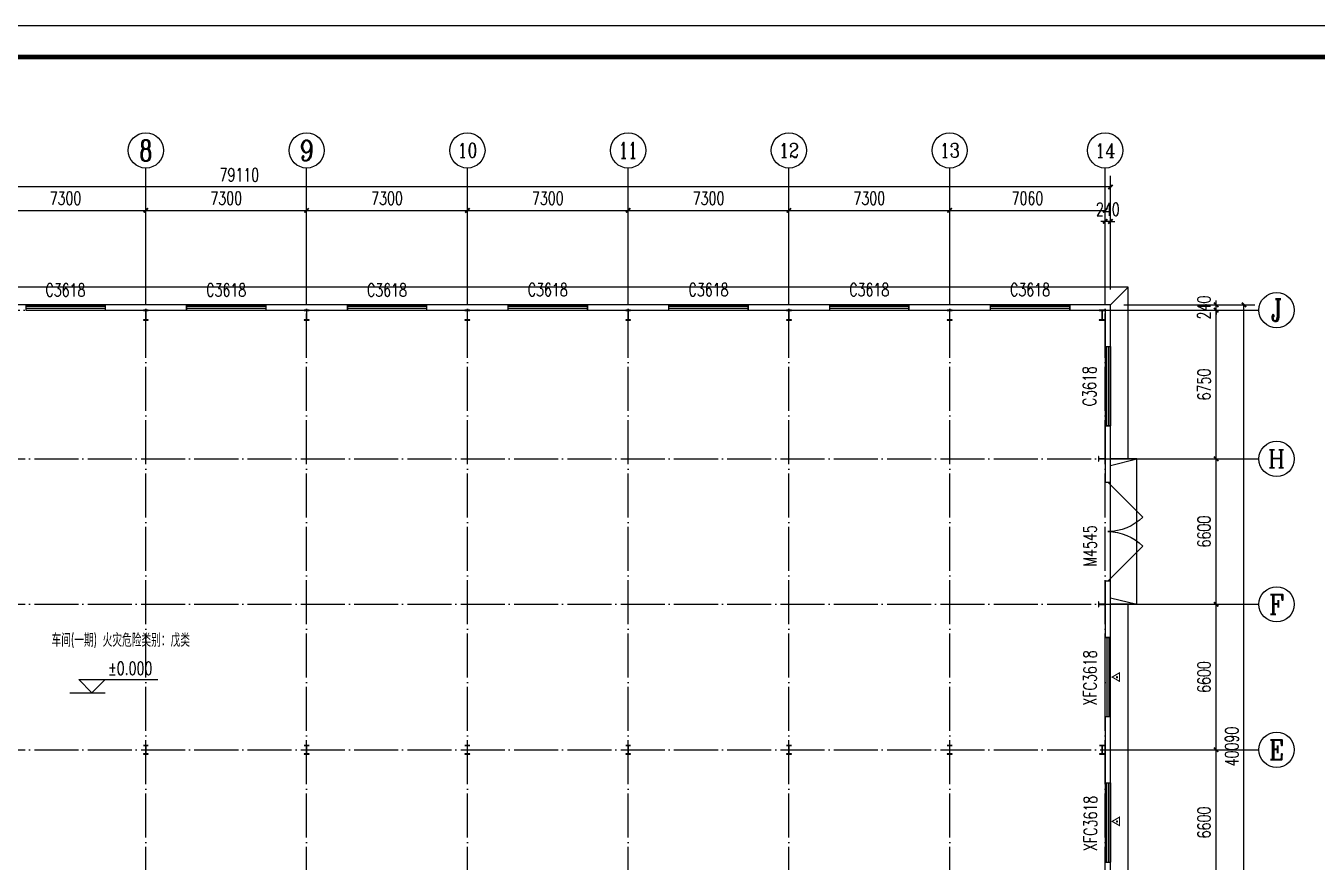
# Model space of a CAD drawing. Extents: x -89996 to 1006241, y -2176 to 440573.
# Drawn here: x 150329 to 208965, y 236945 to 274896 of the extents above; entities that cross this region are included whole.
import ezdxf
from ezdxf.enums import TextEntityAlignment as Align

# ---------------------------------------------------------------- set-up
doc = ezdxf.new("R2010")
doc.units = 0
doc.header["$LTSCALE"] = 1000
doc.header["$MEASUREMENT"] = 0
doc.linetypes.add('DOTE', pattern=[2.42, 2, -0.2, 0.02, -0.2])
for name, color, linetype in [('AXIS', 3, 'Continuous'), ('AXIS_TEXT', 7, 'Continuous'), ('DIM_ELEV', 3, 'Continuous'), ('DOTE', 1, 'DOTE'), ('GROUND', 2, 'Continuous'), ('GZ', 50, 'Continuous'), ('PUB_TEXT', 7, 'Continuous'), ('PUB_TITLE', 4, 'Continuous'), ('REIN', 1, 'Continuous'), ('STAIR', 2, 'Continuous'), ('TEXT', 7, 'Continuous'), ('WALL', 9, 'Continuous'), ('WINDOW', 4, 'Continuous'), ('WINDOW_TEXT', 7, 'Continuous')]:
    doc.layers.add(name, color=color, linetype=linetype)
doc.styles.add('_TCH_AXIS', font='COMPLEX', dxfattribs={"bigfont": 'GBCBIG'})
doc.styles.add('_TCH_DIM', font='SIMPLEX', dxfattribs={"bigfont": 'GBCBIG'})
doc.styles.add('_TCH_DIM_T3', font='SIMPLEX', dxfattribs={"width": 0.705882, "bigfont": 'GBCBIG'})
doc.styles.add('_TCH_WINDOW', font='SIMPLEX', dxfattribs={"height": 3.5, "bigfont": 'GBCBIG'})
doc.styles.add('COMPLEX', font='COMPLEX')
doc.styles.add('TSSD_Norm', font='tssdeng.shx', dxfattribs={"bigfont": 'hztxt.shx'})
doc.dimstyles.new('_TCH_ARCH&&200', dxfattribs={"dimtxt": 595, "dimasz": 200, "dimexe": 500, "dimexo": 600, "dimgap": 252.5, "dimtad": 1, "dimdec": 0, "dimzin": 0, "dimdsep": 46, "dimtxsty": '_TCH_DIM_T3', "dimblk": 'ARCHTICK', "dimcen": 0.09, "dimclrt": 7, "dimazin": 2, "dimtfac": 1, "dimtdec": 0, "dimtix": 1, "dimtmove": 2, "dimatfit": 3, "dimfxl": 0, "dimtolj": 1, "dimtzin": 0, "dimarcsym": 0})
doc.dimstyles.new('TCH-200-1', dxfattribs={"dimtxt": 595, "dimasz": 200, "dimexe": 500, "dimexo": 600, "dimgap": 252.5, "dimtad": 1, "dimdec": 0, "dimzin": 0, "dimdsep": 46, "dimtxsty": '_TCH_DIM_T3', "dimblk": 'ARCHTICK', "dimcen": 0.09, "dimclrd": 3, "dimclre": 3, "dimclrt": 7, "dimazin": 2, "dimtfac": 1, "dimtdec": 0, "dimtix": 1, "dimtmove": 2, "dimatfit": 3, "dimfxl": 0, "dimtolj": 1, "dimtzin": 0, "dimarcsym": 0})

# ---------------------------------------------------------------- blocks, each defined once
blk = doc.blocks.new('_AXISO')
blk.add_circle((0, 0), 0.5)
at = {"layer": 'AXIS_TEXT', "style": 'COMPLEX', "width": 1.041667}
blk.add_attdef('A', text='', height=0.56, dxfattribs=at).set_placement((-0.25, -0.28), (0.25, -0.28), align=Align.FIT)
blk = doc.blocks.new('_ArchTick')
at = {"color": 0, "linetype": 'ByBlock', "const_width": 0.4}
blk.add_lwpolyline([(-0.5, -0.5), (0.5, 0.5)], dxfattribs=at)
blk = doc.blocks.new('*D3024')
at = {"layer": 'AXIS', "color": 0, "lineweight": -2, "transparency": 16777216}
for p, q in [((39140, 42427), (39140, 45877)), ((46440, 42427), (46440, 45877)), ((39140, 45377), (46440, 45377))]:
    blk.add_line(p, q, dxfattribs=at)
at = {"layer": 'Defpoints', "color": 0, "transparency": 16777216}
for p in [(46440, 45377), (39140, 41827), (46440, 41827)]:
    blk.add_point(p, dxfattribs=at)
at = {"layer": 'AXIS', "color": 0, "lineweight": -2, "transparency": 16777216, "xscale": 200, "yscale": 200, "zscale": 200, "rotation": 180}
blk.add_blockref('_ArchTick', (39140, 45377), dxfattribs=at)
at = {"layer": 'AXIS', "color": 0, "lineweight": -2, "transparency": 16777216, "xscale": 200, "yscale": 200, "zscale": 200}
blk.add_blockref('_ArchTick', (46440, 45377), dxfattribs=at)
at = {"layer": 'AXIS', "color": 7, "transparency": 16777216, "insert": (42790, 45927), "char_height": 595, "attachment_point": 5, "style": '_TCH_DIM_T3'}
blk.add_mtext('\\A1;7300', dxfattribs=at)
blk = doc.blocks.new('*D3025')
at = {"layer": 'AXIS', "color": 0, "lineweight": -2, "transparency": 16777216}
for p, q in [((46440, 42427), (46440, 45877)), ((53740, 42427), (53740, 45877)), ((46440, 45377), (53740, 45377))]:
    blk.add_line(p, q, dxfattribs=at)
at = {"layer": 'Defpoints', "color": 0, "transparency": 16777216}
for p in [(53740, 45377), (46440, 41827), (53740, 41827)]:
    blk.add_point(p, dxfattribs=at)
at = {"layer": 'AXIS', "color": 0, "lineweight": -2, "transparency": 16777216, "xscale": 200, "yscale": 200, "zscale": 200, "rotation": 180}
blk.add_blockref('_ArchTick', (46440, 45377), dxfattribs=at)
at = {"layer": 'AXIS', "color": 0, "lineweight": -2, "transparency": 16777216, "xscale": 200, "yscale": 200, "zscale": 200}
blk.add_blockref('_ArchTick', (53740, 45377), dxfattribs=at)
at = {"layer": 'AXIS', "color": 7, "transparency": 16777216, "insert": (50090, 45927), "char_height": 595, "attachment_point": 5, "style": '_TCH_DIM_T3'}
blk.add_mtext('\\A1;7300', dxfattribs=at)
blk = doc.blocks.new('*D3026')
at = {"layer": 'AXIS', "color": 0, "lineweight": -2, "transparency": 16777216}
for p, q in [((53740, 42427), (53740, 45877)), ((61040, 42427), (61040, 45877)), ((53740, 45377), (61040, 45377))]:
    blk.add_line(p, q, dxfattribs=at)
at = {"layer": 'Defpoints', "color": 0, "transparency": 16777216}
for p in [(61040, 45377), (53740, 41827), (61040, 41827)]:
    blk.add_point(p, dxfattribs=at)
at = {"layer": 'AXIS', "color": 0, "lineweight": -2, "transparency": 16777216, "xscale": 200, "yscale": 200, "zscale": 200, "rotation": 180}
blk.add_blockref('_ArchTick', (53740, 45377), dxfattribs=at)
at = {"layer": 'AXIS', "color": 0, "lineweight": -2, "transparency": 16777216, "xscale": 200, "yscale": 200, "zscale": 200}
blk.add_blockref('_ArchTick', (61040, 45377), dxfattribs=at)
at = {"layer": 'AXIS', "color": 7, "transparency": 16777216, "insert": (57390, 45927), "char_height": 595, "attachment_point": 5, "style": '_TCH_DIM_T3'}
blk.add_mtext('\\A1;7300', dxfattribs=at)
blk = doc.blocks.new('*D3027')
at = {"layer": 'AXIS', "color": 0, "lineweight": -2, "transparency": 16777216}
for p, q in [((61040, 42427), (61040, 45877)), ((68340, 42427), (68340, 45877)), ((61040, 45377), (68340, 45377))]:
    blk.add_line(p, q, dxfattribs=at)
at = {"layer": 'Defpoints', "color": 0, "transparency": 16777216}
for p in [(68340, 45377), (61040, 41827), (68340, 41827)]:
    blk.add_point(p, dxfattribs=at)
at = {"layer": 'AXIS', "color": 0, "lineweight": -2, "transparency": 16777216, "xscale": 200, "yscale": 200, "zscale": 200, "rotation": 180}
blk.add_blockref('_ArchTick', (61040, 45377), dxfattribs=at)
at = {"layer": 'AXIS', "color": 0, "lineweight": -2, "transparency": 16777216, "xscale": 200, "yscale": 200, "zscale": 200}
blk.add_blockref('_ArchTick', (68340, 45377), dxfattribs=at)
at = {"layer": 'AXIS', "color": 7, "transparency": 16777216, "insert": (64690, 45927), "char_height": 595, "attachment_point": 5, "style": '_TCH_DIM_T3'}
blk.add_mtext('\\A1;7300', dxfattribs=at)
blk = doc.blocks.new('*D3028')
at = {"layer": 'AXIS', "color": 0, "lineweight": -2, "transparency": 16777216}
for p, q in [((68340, 42427), (68340, 45877)), ((75640, 42427), (75640, 45877)), ((68340, 45377), (75640, 45377))]:
    blk.add_line(p, q, dxfattribs=at)
at = {"layer": 'Defpoints', "color": 0, "transparency": 16777216}
for p in [(75640, 45377), (68340, 41827), (75640, 41827)]:
    blk.add_point(p, dxfattribs=at)
at = {"layer": 'AXIS', "color": 0, "lineweight": -2, "transparency": 16777216, "xscale": 200, "yscale": 200, "zscale": 200, "rotation": 180}
blk.add_blockref('_ArchTick', (68340, 45377), dxfattribs=at)
at = {"layer": 'AXIS', "color": 0, "lineweight": -2, "transparency": 16777216, "xscale": 200, "yscale": 200, "zscale": 200}
blk.add_blockref('_ArchTick', (75640, 45377), dxfattribs=at)
at = {"layer": 'AXIS', "color": 7, "transparency": 16777216, "insert": (71990, 45927), "char_height": 595, "attachment_point": 5, "style": '_TCH_DIM_T3'}
blk.add_mtext('\\A1;7300', dxfattribs=at)
blk = doc.blocks.new('*D3029')
at = {"layer": 'AXIS', "color": 0, "lineweight": -2, "transparency": 16777216}
for p, q in [((75640, 42427), (75640, 45877)), ((82940, 42427), (82940, 45877)), ((75640, 45377), (82940, 45377))]:
    blk.add_line(p, q, dxfattribs=at)
at = {"layer": 'Defpoints', "color": 0, "transparency": 16777216}
for p in [(82940, 45377), (75640, 41827), (82940, 41827)]:
    blk.add_point(p, dxfattribs=at)
at = {"layer": 'AXIS', "color": 0, "lineweight": -2, "transparency": 16777216, "xscale": 200, "yscale": 200, "zscale": 200, "rotation": 180}
blk.add_blockref('_ArchTick', (75640, 45377), dxfattribs=at)
at = {"layer": 'AXIS', "color": 0, "lineweight": -2, "transparency": 16777216, "xscale": 200, "yscale": 200, "zscale": 200}
blk.add_blockref('_ArchTick', (82940, 45377), dxfattribs=at)
at = {"layer": 'AXIS', "color": 7, "transparency": 16777216, "insert": (79290, 45927), "char_height": 595, "attachment_point": 5, "style": '_TCH_DIM_T3'}
blk.add_mtext('\\A1;7300', dxfattribs=at)
blk = doc.blocks.new('*D3030')
at = {"layer": 'AXIS', "color": 0, "lineweight": -2, "transparency": 16777216}
for p, q in [((82940, 42427), (82940, 45877)), ((90000, 42427), (90000, 45877)), ((82940, 45377), (90000, 45377))]:
    blk.add_line(p, q, dxfattribs=at)
at = {"layer": 'Defpoints', "color": 0, "transparency": 16777216}
for p in [(90000, 45377), (82940, 41827), (90000, 41827)]:
    blk.add_point(p, dxfattribs=at)
at = {"layer": 'AXIS', "color": 0, "lineweight": -2, "transparency": 16777216, "xscale": 200, "yscale": 200, "zscale": 200, "rotation": 180}
blk.add_blockref('_ArchTick', (82940, 45377), dxfattribs=at)
at = {"layer": 'AXIS', "color": 0, "lineweight": -2, "transparency": 16777216, "xscale": 200, "yscale": 200, "zscale": 200}
blk.add_blockref('_ArchTick', (90000, 45377), dxfattribs=at)
at = {"layer": 'AXIS', "color": 7, "transparency": 16777216, "insert": (86470, 45927), "char_height": 595, "attachment_point": 5, "style": '_TCH_DIM_T3'}
blk.add_mtext('\\A1;7060', dxfattribs=at)
blk = doc.blocks.new('*D3041')
at = {"layer": 'AXIS', "color": 0, "lineweight": -2, "transparency": 16777216}
for p, q in [((91840, 20900), (95539, 20900)), ((95039, 14300), (95039, 20900)), ((91840, 14300), (95539, 14300))]:
    blk.add_line(p, q, dxfattribs=at)
at = {"layer": 'Defpoints', "color": 0, "transparency": 16777216}
for p in [(91240, 20900), (95039, 20900), (91240, 14300)]:
    blk.add_point(p, dxfattribs=at)
at = {"layer": 'AXIS', "color": 0, "lineweight": -2, "transparency": 16777216, "xscale": 200, "yscale": 200, "zscale": 200}
for p, rotation in [((95039, 20900), 90), ((95039, 14300), 270)]:
    blk.add_blockref('_ArchTick', p, dxfattribs=dict(at, rotation=rotation))
at = {"layer": 'AXIS', "color": 7, "transparency": 16777216, "insert": (94489, 17600), "char_height": 595, "attachment_point": 5, "rotation": 90, "style": '_TCH_DIM_T3'}
blk.add_mtext('\\A1;6600', dxfattribs=at)
blk = doc.blocks.new('*D3042')
at = {"layer": 'AXIS', "color": 0, "lineweight": -2, "transparency": 16777216}
for p, q in [((91840, 27500), (95539, 27500)), ((95039, 20900), (95039, 27500)), ((91840, 20900), (95539, 20900))]:
    blk.add_line(p, q, dxfattribs=at)
at = {"layer": 'Defpoints', "color": 0, "transparency": 16777216}
for p in [(91240, 27500), (95039, 27500), (91240, 20900)]:
    blk.add_point(p, dxfattribs=at)
at = {"layer": 'AXIS', "color": 0, "lineweight": -2, "transparency": 16777216, "xscale": 200, "yscale": 200, "zscale": 200}
for p, rotation in [((95039, 27500), 90), ((95039, 20900), 270)]:
    blk.add_blockref('_ArchTick', p, dxfattribs=dict(at, rotation=rotation))
at = {"layer": 'AXIS', "color": 7, "transparency": 16777216, "insert": (94489, 24200), "char_height": 595, "attachment_point": 5, "rotation": 90, "style": '_TCH_DIM_T3'}
blk.add_mtext('\\A1;6600', dxfattribs=at)
blk = doc.blocks.new('*D3043')
at = {"layer": 'AXIS', "color": 0, "lineweight": -2, "transparency": 16777216}
for p, q in [((91840, 34100), (95539, 34100)), ((95039, 27500), (95039, 34100)), ((91840, 27500), (95539, 27500))]:
    blk.add_line(p, q, dxfattribs=at)
at = {"layer": 'Defpoints', "color": 0, "transparency": 16777216}
for p in [(91240, 34100), (95039, 34100), (91240, 27500)]:
    blk.add_point(p, dxfattribs=at)
at = {"layer": 'AXIS', "color": 0, "lineweight": -2, "transparency": 16777216, "xscale": 200, "yscale": 200, "zscale": 200}
for p, rotation in [((95039, 34100), 90), ((95039, 27500), 270)]:
    blk.add_blockref('_ArchTick', p, dxfattribs=dict(at, rotation=rotation))
at = {"layer": 'AXIS', "color": 7, "transparency": 16777216, "insert": (94489, 30800), "char_height": 595, "attachment_point": 5, "rotation": 90, "style": '_TCH_DIM_T3'}
blk.add_mtext('\\A1;6600', dxfattribs=at)
blk = doc.blocks.new('*D3044')
at = {"layer": 'AXIS', "color": 0, "lineweight": -2, "transparency": 16777216}
for p, q in [((91840, 40850), (95539, 40850)), ((95039, 34100), (95039, 40850)), ((91840, 34100), (95539, 34100))]:
    blk.add_line(p, q, dxfattribs=at)
at = {"layer": 'Defpoints', "color": 0, "transparency": 16777216}
for p in [(91240, 40850), (95039, 40850), (91240, 34100)]:
    blk.add_point(p, dxfattribs=at)
at = {"layer": 'AXIS', "color": 0, "lineweight": -2, "transparency": 16777216, "xscale": 200, "yscale": 200, "zscale": 200}
for p, rotation in [((95039, 40850), 90), ((95039, 34100), 270)]:
    blk.add_blockref('_ArchTick', p, dxfattribs=dict(at, rotation=rotation))
at = {"layer": 'AXIS', "color": 7, "transparency": 16777216, "insert": (94489, 37475), "char_height": 595, "attachment_point": 5, "rotation": 90, "style": '_TCH_DIM_T3'}
blk.add_mtext('\\A1;6750', dxfattribs=at)
blk = doc.blocks.new('*D30')
at = {"layer": 'Defpoints', "color": 0, "transparency": 16777216}
for p in [(199579, 262235), (205641, 262235), (199579, 222145)]:
    blk.add_point(p, dxfattribs=at)
at = {"layer": 'WALL', "color": 3, "lineweight": -2, "transparency": 16777216}
for p, q in [((200179, 262235), (206141, 262235)), ((205641, 222145), (205641, 262235)), ((200179, 222145), (206141, 222145))]:
    blk.add_line(p, q, dxfattribs=at)
at = {"layer": 'WALL', "color": 3, "lineweight": -2, "transparency": 16777216, "xscale": 200, "yscale": 200, "zscale": 200}
for p, rotation in [((205641, 262235), 90), ((205641, 222145), 270)]:
    blk.add_blockref('_ArchTick', p, dxfattribs=dict(at, rotation=rotation))
at = {"layer": 'WALL', "color": 7, "transparency": 16777216, "insert": (205091, 242190), "char_height": 595, "attachment_point": 5, "rotation": 90, "style": '_TCH_DIM_T3'}
blk.add_mtext('\\A1;40090', dxfattribs=at)
blk = doc.blocks.new('*D31')
at = {"layer": 'Defpoints', "color": 0, "transparency": 16777216}
for p in [(199579, 262235), (204378, 262235), (199579, 261995)]:
    blk.add_point(p, dxfattribs=at)
at = {"layer": 'WALL', "color": 3, "lineweight": -2, "transparency": 16777216}
for p, q in [((200179, 262235), (204878, 262235)), ((204378, 262235), (204378, 262435)), ((204378, 261995), (204378, 262235)), ((200179, 261995), (204878, 261995)), ((204378, 261995), (204378, 261795))]:
    blk.add_line(p, q, dxfattribs=at)
at = {"layer": 'WALL', "color": 3, "lineweight": -2, "transparency": 16777216, "xscale": 200, "yscale": 200, "zscale": 200}
for p, rotation in [((204378, 262235), 270), ((204378, 261995), 90)]:
    blk.add_blockref('_ArchTick', p, dxfattribs=dict(at, rotation=rotation))
at = {"layer": 'WALL', "color": 7, "transparency": 16777216, "insert": (203828, 262115), "char_height": 595, "attachment_point": 5, "rotation": 90, "style": '_TCH_DIM_T3'}
blk.add_mtext('\\A1;240', dxfattribs=at)
blk = doc.blocks.new('*D42')
at = {"layer": 'Defpoints', "color": 0, "transparency": 16777216}
for p in [(199339, 266022), (199339, 262335), (199579, 262335)]:
    blk.add_point(p, dxfattribs=at)
at = {"layer": 'WALL', "color": 3, "lineweight": -2, "transparency": 16777216}
for p, q in [((199339, 262935), (199339, 266522)), ((199579, 262935), (199579, 266522)), ((199339, 266022), (199139, 266022)), ((199579, 266022), (199339, 266022)), ((199579, 266022), (199779, 266022))]:
    blk.add_line(p, q, dxfattribs=at)
at = {"layer": 'WALL', "color": 3, "lineweight": -2, "transparency": 16777216, "xscale": 200, "yscale": 200, "zscale": 200}
blk.add_blockref('_ArchTick', (199339, 266022), dxfattribs=at)
at = {"layer": 'WALL', "color": 3, "lineweight": -2, "transparency": 16777216, "xscale": 200, "yscale": 200, "zscale": 200, "rotation": 180}
blk.add_blockref('_ArchTick', (199579, 266022), dxfattribs=at)
at = {"layer": 'WALL', "color": 7, "transparency": 16777216, "insert": (199459, 266572), "char_height": 595, "attachment_point": 5, "style": '_TCH_DIM_T3'}
blk.add_mtext('\\A1;240', dxfattribs=at)
blk = doc.blocks.new('*D49')
at = {"layer": 'Defpoints', "color": 0, "transparency": 16777216}
for p in [(120469, 267584), (199579, 262335), (120469, 262095)]:
    blk.add_point(p, dxfattribs=at)
at = {"layer": 'WALL', "color": 3, "lineweight": -2, "transparency": 16777216}
for p, q in [((120469, 262695), (120469, 268084)), ((199579, 262935), (199579, 268084)), ((199579, 267584), (120469, 267584))]:
    blk.add_line(p, q, dxfattribs=at)
at = {"layer": 'WALL', "color": 3, "lineweight": -2, "transparency": 16777216, "xscale": 200, "yscale": 200, "zscale": 200, "rotation": 180}
blk.add_blockref('_ArchTick', (120469, 267584), dxfattribs=at)
at = {"layer": 'WALL', "color": 3, "lineweight": -2, "transparency": 16777216, "xscale": 200, "yscale": 200, "zscale": 200}
blk.add_blockref('_ArchTick', (199579, 267584), dxfattribs=at)
at = {"layer": 'WALL', "color": 7, "transparency": 16777216, "insert": (160024, 268134), "char_height": 595, "attachment_point": 5, "style": '_TCH_DIM_T3'}
blk.add_mtext('\\A1;79110', dxfattribs=at)
blk = doc.blocks.new('$DorLib2D$00000116')
at = {"color": 0}
for p, q in [((-0.5, 0), (-0.146, 0.354)), ((0.5, 0), (0.146, 0.354))]:
    blk.add_line(p, q, dxfattribs=at)
for centre, start, end in [((-0.5, 0), 0, 45), ((0.5, 0), 135, 180)]:
    blk.add_arc(centre, 0.5, start, end, dxfattribs=at)
blk = doc.blocks.new('$TCHSYS$WIN2D')
for p, q in [((-0.5, 0.5), (0.5, 0.5)), ((-0.5, 0.5), (-0.5, -0.5)), ((0.5, 0.5), (0.5, -0.5)), ((0.5, 0.167), (-0.5, 0.167)), ((0.5, -0.167), (-0.5, -0.167)), ((-0.5, -0.5), (0.5, -0.5))]:
    blk.add_line(p, q)
blk = doc.blocks.new('A$C3A647AB8')
at = {"layer": 'AXIS'}
for p, q in [((46440, 41826.8), (46440, 47298.2)), ((53740, 41826.8), (53740, 47298.2)), ((61040, 41826.8), (61040, 47298.2)), ((68340, 41826.8), (68340, 47298.2)), ((75640, 41826.8), (75640, 47298.2)), ((82940, 41826.8), (82940, 47298.2)), ((90000, 41826.8), (90000, 47298.2)), ((91240, 40850), (96981.6, 40850)), ((91240, 34100), (96981.6, 34100)), ((91240, 27500), (96981.6, 27500)), ((91240, 20900), (96981.6, 20900))]:
    blk.add_line(p, q, dxfattribs=at)
at = {"layer": 'DOTE'}
for p, q in [((46440, -26.8), (46440, 41826.8)), ((53740, -26.8), (53740, 41826.8)), ((61040, -26.8), (61040, 41826.8)), ((68340, -26.8), (68340, 41826.8)), ((75640, -26.8), (75640, 41826.8)), ((82940, -26.8), (82940, 41826.8)), ((90000, -26.8), (90000, 41826.8)), ((0, 40850), (91000, 40850)), ((240, 34100), (91240, 34100)), ((240, 27500), (91240, 27500)), ((240, 20900), (91240, 20900))]:
    blk.add_line(p, q, dxfattribs=at)
at = {"layer": 'GZ'}
for points in [[(46550, 40850), (46330, 40850), (46330, 40840), (46433.1, 40840), (46437, 40835), (46437, 40414.6), (46433.1, 40410), (46330, 40410), (46330, 40400), (46550, 40400), (46550, 40410), (46447, 40410), (46443, 40414.5), (46443, 40835), (46447, 40840), (46550, 40840), (46550, 40850)], [(53850, 40850), (53630, 40850), (53630, 40840), (53733.1, 40840), (53737, 40835), (53737, 40414.6), (53733.1, 40410), (53630, 40410), (53630, 40400), (53850, 40400), (53850, 40410), (53747, 40410), (53743, 40414.5), (53743, 40835), (53747, 40840), (53850, 40840), (53850, 40850)], [(61150, 40850), (60930, 40850), (60930, 40840), (61033.1, 40840), (61037, 40835), (61037, 40414.6), (61033.1, 40410), (60930, 40410), (60930, 40400), (61150, 40400), (61150, 40410), (61047, 40410), (61043, 40414.5), (61043, 40835), (61047, 40840), (61150, 40840), (61150, 40850)], [(68450, 40850), (68230, 40850), (68230, 40840), (68333.1, 40840), (68337, 40835), (68337, 40414.6), (68333.1, 40410), (68230, 40410), (68230, 40400), (68450, 40400), (68450, 40410), (68347, 40410), (68343, 40414.5), (68343, 40835), (68347, 40840), (68450, 40840), (68450, 40850)], [(75750, 40850), (75530, 40850), (75530, 40840), (75633.1, 40840), (75637, 40835), (75637, 40414.6), (75633.1, 40410), (75530, 40410), (75530, 40400), (75750, 40400), (75750, 40410), (75647, 40410), (75643, 40414.5), (75643, 40835), (75647, 40840), (75750, 40840), (75750, 40850)], [(83050, 40850), (82830, 40850), (82830, 40840), (82933.1, 40840), (82937, 40835), (82937, 40414.6), (82933.1, 40410), (82830, 40410), (82830, 40400), (83050, 40400), (83050, 40410), (82947, 40410), (82943, 40414.5), (82943, 40835), (82947, 40840), (83050, 40840), (83050, 40850)], [(90000, 40850), (89720, 40850), (89720, 40840), (89853.1, 40840), (89857, 40835), (89857, 40414.6), (89853.1, 40410), (89720, 40410), (89720, 40400), (90000, 40400), (90000, 40410), (89867, 40410), (89863, 40414.5), (89863, 40835), (89867, 40840), (90000, 40840), (90000, 40850)], [(89700, 34210), (89700, 33990), (89710, 33990), (89710, 34093.2), (89715, 34097), (89985.3, 34097), (89990, 34093.2), (89990, 33990), (90000, 33990), (90000, 34210), (89990, 34210), (89990, 34107), (89985.5, 34103), (89715, 34103), (89710, 34107), (89710, 34210), (89700, 34210)], [(89700, 27610), (89700, 27390), (89710, 27390), (89710, 27493.2), (89715, 27497), (89985.3, 27497), (89990, 27493.2), (89990, 27390), (90000, 27390), (90000, 27610), (89990, 27610), (89990, 27507), (89985.5, 27503), (89715, 27503), (89710, 27507), (89710, 27610), (89700, 27610)], [(46550, 21100.3), (46330, 21100.3), (46330, 21090.3), (46433.1, 21090.3), (46437, 21085.3), (46437, 20714.9), (46433.1, 20710.3), (46330, 20710.3), (46330, 20700.3), (46550, 20700.3), (46550, 20710.3), (46447, 20710.3), (46443, 20714.7), (46443, 21085.3), (46447, 21090.3), (46550, 21090.3), (46550, 21100.3)], [(53850, 21100.3), (53630, 21100.3), (53630, 21090.3), (53733.1, 21090.3), (53737, 21085.3), (53737, 20714.9), (53733.1, 20710.3), (53630, 20710.3), (53630, 20700.3), (53850, 20700.3), (53850, 20710.3), (53747, 20710.3), (53743, 20714.7), (53743, 21085.3), (53747, 21090.3), (53850, 21090.3), (53850, 21100.3)], [(61150, 21100.3), (60930, 21100.3), (60930, 21090.3), (61033.1, 21090.3), (61037, 21085.3), (61037, 20714.9), (61033.1, 20710.3), (60930, 20710.3), (60930, 20700.3), (61150, 20700.3), (61150, 20710.3), (61047, 20710.3), (61043, 20714.7), (61043, 21085.3), (61047, 21090.3), (61150, 21090.3), (61150, 21100.3)], [(68450, 21100.3), (68230, 21100.3), (68230, 21090.3), (68333.1, 21090.3), (68337, 21085.3), (68337, 20714.9), (68333.1, 20710.3), (68230, 20710.3), (68230, 20700.3), (68450, 20700.3), (68450, 20710.3), (68347, 20710.3), (68343, 20714.7), (68343, 21085.3), (68347, 21090.3), (68450, 21090.3), (68450, 21100.3)], [(75750, 21100.3), (75530, 21100.3), (75530, 21090.3), (75633.1, 21090.3), (75637, 21085.3), (75637, 20714.9), (75633.1, 20710.3), (75530, 20710.3), (75530, 20700.3), (75750, 20700.3), (75750, 20710.3), (75647, 20710.3), (75643, 20714.7), (75643, 21085.3), (75647, 21090.3), (75750, 21090.3), (75750, 21100.3)], [(83050, 21100.3), (82830, 21100.3), (82830, 21090.3), (82933.1, 21090.3), (82937, 21085.3), (82937, 20714.9), (82933.1, 20710.3), (82830, 20710.3), (82830, 20700.3), (83050, 20700.3), (83050, 20710.3), (82947, 20710.3), (82943, 20714.7), (82943, 21085.3), (82947, 21090.3), (83050, 21090.3), (83050, 21100.3)], [(89985, 21100.3), (89735, 21100.3), (89735, 21090.3), (89853.1, 21090.3), (89857, 21085.3), (89857, 20714.9), (89853.1, 20710.3), (89735, 20710.3), (89735, 20700.3), (89985, 20700.3), (89985, 20710.3), (89867, 20710.3), (89863, 20714.7), (89863, 21085.3), (89867, 21090.3), (89985, 21090.3), (89985, 21100.3)]]:
    blk.add_lwpolyline(points, close=True, dxfattribs=at)
at = {"layer": 'AXIS'}
ref = blk.add_blockref('_AXISO', (46440, 48098.2), dxfattribs=dict(at, xscale=1600, yscale=1600, zscale=1600))
ref.add_attrib('A', '8', dxfattribs={"layer": 'AXIS_TEXT', "height": 931.9, "style": '_TCH_AXIS'}).set_placement((46129.4, 47632.3), (46750.6, 47632.3), align=Align.FIT)
ref = blk.add_blockref('_AXISO', (53740, 48098.2), dxfattribs=dict(at, xscale=1600, yscale=1600, zscale=1600))
ref.add_attrib('A', '9', dxfattribs={"layer": 'AXIS_TEXT', "height": 931.9, "style": '_TCH_AXIS'}).set_placement((53429.4, 47632.3), (54050.6, 47632.3), align=Align.FIT)
ref = blk.add_blockref('_AXISO', (61040, 48098.2), dxfattribs=dict(at, xscale=1600, yscale=1600, zscale=1600))
ref.add_attrib('A', '10', dxfattribs={"layer": 'AXIS_TEXT', "height": 656.89, "style": '_TCH_AXIS'}).set_placement((60586.4, 47769.8), (61493.6, 47769.8), align=Align.FIT)
ref = blk.add_blockref('_AXISO', (68340, 48098.2), dxfattribs=dict(at, xscale=1600, yscale=1600, zscale=1600))
ref.add_attrib('A', '11', dxfattribs={"layer": 'AXIS_TEXT', "height": 737.53, "style": '_TCH_AXIS'}).set_placement((67918.6, 47729.4), (68761.4, 47729.4), align=Align.FIT)
ref = blk.add_blockref('_AXISO', (75640, 48098.2), dxfattribs=dict(at, xscale=1600, yscale=1600, zscale=1600))
ref.add_attrib('A', '12', dxfattribs={"layer": 'AXIS_TEXT', "height": 656.89, "style": '_TCH_AXIS'}).set_placement((75186.4, 47769.8), (76093.6, 47769.8), align=Align.FIT)
ref = blk.add_blockref('_AXISO', (82940, 48098.2), dxfattribs=dict(at, xscale=1600, yscale=1600, zscale=1600))
ref.add_attrib('A', '13', dxfattribs={"layer": 'AXIS_TEXT', "height": 656.89, "style": '_TCH_AXIS'}).set_placement((82486.4, 47769.8), (83393.6, 47769.8), align=Align.FIT)
ref = blk.add_blockref('_AXISO', (90000, 48098.2), dxfattribs=dict(at, xscale=1600, yscale=1600, zscale=1600))
ref.add_attrib('A', '14', dxfattribs={"layer": 'AXIS_TEXT', "height": 628.15, "style": '_TCH_AXIS'}).set_placement((89536.4, 47784.1), (90463.6, 47784.1), align=Align.FIT)
ref = blk.add_blockref('_AXISO', (97781.6, 40850), dxfattribs=dict(at, xscale=1600, yscale=1600, zscale=1600))
ref.add_attrib('A', 'J', dxfattribs={"layer": 'AXIS_TEXT', "height": 992.1, "style": '_TCH_AXIS'}).set_placement((97521.8, 40353.9), (98041.5, 40353.9), align=Align.FIT)
ref = blk.add_blockref('_AXISO', (97781.6, 34100), dxfattribs=dict(at, xscale=1600, yscale=1600, zscale=1600))
ref.add_attrib('A', 'H', dxfattribs={"layer": 'AXIS_TEXT', "height": 811, "style": '_TCH_AXIS'}).set_placement((97395.4, 33694.5), (98167.8, 33694.5), align=Align.FIT)
ref = blk.add_blockref('_AXISO', (97781.6, 27500), dxfattribs=dict(at, xscale=1600, yscale=1600, zscale=1600))
ref.add_attrib('A', 'F', dxfattribs={"layer": 'AXIS_TEXT', "height": 890.9, "style": '_TCH_AXIS'}).set_placement((97442.2, 27054.6), (98121, 27054.6), align=Align.FIT)
ref = blk.add_blockref('_AXISO', (97781.6, 20900), dxfattribs=dict(at, xscale=1600, yscale=1600, zscale=1600))
ref.add_attrib('A', 'E', dxfattribs={"layer": 'AXIS_TEXT', "height": 890.9, "style": '_TCH_AXIS'}).set_placement((97442.2, 20454.6), (98121, 20454.6), align=Align.FIT)
for p1, p2, distance, picture, middle in [((39140, 41826.8), (46440, 41826.8), 3550, '*D3024', (42790, 45926.8)), ((46440, 41826.8), (53740, 41826.8), 3550, '*D3025', (50090, 45926.8)), ((53740, 41826.8), (61040, 41826.8), 3550, '*D3026', (57390, 45926.8)), ((61040, 41826.8), (68340, 41826.8), 3550, '*D3027', (64690, 45926.8)), ((68340, 41826.8), (75640, 41826.8), 3550, '*D3028', (71990, 45926.8)), ((75640, 41826.8), (82940, 41826.8), 3550, '*D3029', (79290, 45926.8)), ((82940, 41826.8), (90000, 41826.8), 3550, '*D3030', (86470, 45926.8)), ((91240, 34100), (91240, 40850), -3798.6, '*D3044', (94488.6, 37475)), ((91240, 27500), (91240, 34100), -3798.6, '*D3043', (94488.6, 30800)), ((91240, 20900), (91240, 27500), -3798.6, '*D3042', (94488.6, 24200)), ((91240, 14300), (91240, 20900), -3798.6, '*D3041', (94488.6, 17600))]:
    dim = blk.add_aligned_dim(p1=p1, p2=p2, distance=distance, dimstyle='_TCH_ARCH&&200', dxfattribs=at)
    dim.commit()
    dim.dimension.update_dxf_attribs({"geometry": picture, "text_midpoint": middle})

msp = doc.modelspace()

# ---------------------------------------------------------------- linework, layer by layer
at = {"layer": 'DIM_ELEV'}
for p, q in [((153329.55, 244634.31), (152729.55, 245234.31)), ((152729.55, 245234.31), (156319.55, 245234.31)), ((153329.55, 244634.31), (153929.55, 245234.31)), ((152331.16, 244634.31), (153929.55, 244634.31))]:
    msp.add_line(p, q, dxfattribs=at)
at = {"layer": 'GROUND'}
for p, q in [((200379.04, 263035.09), (148479.04, 263035.09)), ((199579.04, 262235.09), (200379.04, 263035.09)), ((200379.04, 255245.09), (200379.04, 263035.09)), ((199579.04, 262235.09), (110579.04, 262235.09)), ((199579.04, 255245.09), (199579.04, 262235.09)), ((199579.04, 235445.09), (199579.04, 248645.09)), ((200379.04, 235445.09), (200379.04, 248645.09))]:
    msp.add_line(p, q, dxfattribs=at)
at = {"layer": 'PUB_TITLE'}
msp.add_lwpolyline([(90043.05, 190896.12), (238643.05, 190896.12), (238643.05, 274896.12), (90043.05, 274896.12)], close=True, dxfattribs=at)
at = {"layer": 'PUB_TITLE', "const_width": 200}
msp.add_lwpolyline([(93578.4, 192310.26), (93578.4, 273481.97), (237228.91, 273481.97), (237228.91, 192310.26)], close=True, dxfattribs=at)
at = {"layer": 'REIN', "const_width": 50, "elevation": -1200}
for points in [[(199655.77, 245344.25), (199987.88, 245535.99), (199987.88, 245152.5)], [(199655.77, 238795.67), (199987.88, 238987.42), (199987.88, 238603.93)]]:
    msp.add_lwpolyline(points, close=True, dxfattribs=at)
for points in [[(199876.09, 245362.97, -1), (199876.09, 245312.97, -1)], [(199876.09, 238814.4, -1), (199876.09, 238764.4, -1)]]:
    msp.add_lwpolyline(points, format="xyb", close=True, dxfattribs=at)
at = {"layer": 'STAIR'}
for p, q in [((200779.04, 255245.09), (199579.04, 255245.09)), ((199579.04, 248645.09), (199579.04, 255245.09)), ((199579.04, 254945.09), (200779.04, 255245.09)), ((200779.04, 248645.09), (200779.04, 255245.09)), ((199579.04, 248945.09), (200779.04, 248645.09)), ((200779.04, 248645.09), (199579.04, 248645.09))]:
    msp.add_line(p, q, dxfattribs=at)
at = {"layer": 'WALL'}
for p, q in [((157629.04, 262235.09), (153929.04, 262235.09)), ((153929.04, 262235.09), (153929.04, 261995.09)), ((157629.04, 261995.09), (157629.04, 262235.09)), ((164929.04, 262235.09), (161229.04, 262235.09)), ((161229.04, 262235.09), (161229.04, 261995.09)), ((164929.04, 261995.09), (164929.04, 262235.09)), ((172229.04, 262235.09), (168529.04, 262235.09)), ((168529.04, 262235.09), (168529.04, 261995.09)), ((172229.04, 261995.09), (172229.04, 262235.09)), ((179529.04, 262235.09), (175829.04, 262235.09)), ((175829.04, 262235.09), (175829.04, 261995.09)), ((179529.04, 261995.09), (179529.04, 262235.09)), ((186829.04, 262235.09), (183129.04, 262235.09)), ((183129.04, 262235.09), (183129.04, 261995.09)), ((186829.04, 261995.09), (186829.04, 262235.09)), ((194129.04, 262235.09), (190429.04, 262235.09)), ((190429.04, 262235.09), (190429.04, 261995.09)), ((194129.04, 261995.09), (194129.04, 262235.09)), ((199579.04, 262235.09), (197729.04, 262235.09)), ((197729.04, 262235.09), (197729.04, 261995.09)), ((199579.04, 260345.09), (199579.04, 262235.09)), ((153929.04, 261995.09), (157629.04, 261995.09)), ((161229.04, 261995.09), (164929.04, 261995.09)), ((168529.04, 261995.09), (172229.04, 261995.09)), ((175829.04, 261995.09), (179529.04, 261995.09)), ((183129.04, 261995.09), (186829.04, 261995.09)), ((190429.04, 261995.09), (194129.04, 261995.09)), ((197729.04, 261995.09), (199339.04, 261995.09)), ((199339.04, 261995.09), (199339.04, 260345.09)), ((199339.04, 260345.09), (199579.04, 260345.09)), ((199339.04, 256745.09), (199339.04, 254195.22)), ((199579.04, 256745.09), (199339.04, 256745.09)), ((199579.04, 254195.22), (199579.04, 256745.09)), ((199339.04, 254195.22), (199579.04, 254195.22)), ((199339.04, 249695.22), (199339.04, 247145.09)), ((199579.04, 249695.22), (199339.04, 249695.22)), ((199579.04, 247145.09), (199579.04, 249695.22)), ((199339.04, 247145.09), (199579.04, 247145.09)), ((199339.04, 243545.09), (199339.04, 240545.09)), ((199579.04, 243545.09), (199339.04, 243545.09)), ((199579.04, 240545.09), (199579.04, 243545.09)), ((199339.04, 240545.09), (199579.04, 240545.09))]:
    msp.add_line(p, q, dxfattribs=at)

# ---------------------------------------------------------------- block references
msp.add_blockref('A$C3A647AB8', (109339.05, 221145.09), dxfattribs=at)
at = {"layer": 'WINDOW'}
ref = msp.add_blockref('$TCHSYS$WIN2D', (152129.04, 262115.09), dxfattribs=dict(at, xscale=3600, yscale=240, zscale=3600, rotation=5.102719953620524e-08))
ref.add_attrib('A', 'C3618', (151219.04, 262609.87), dxfattribs={"layer": 'WINDOW_TEXT', "height": 595, "rotation": 0.0000001, "style": '_TCH_WINDOW', "width": 0.705882})
ref = msp.add_blockref('$TCHSYS$WIN2D', (159429.04, 262115.09), dxfattribs=dict(at, xscale=3600, yscale=240, zscale=3600, rotation=5.102719953620524e-08))
ref.add_attrib('A', 'C3618', (158519.04, 262609.87), dxfattribs={"layer": 'WINDOW_TEXT', "height": 595, "rotation": 0.0000001, "style": '_TCH_WINDOW', "width": 0.705882})
ref = msp.add_blockref('$TCHSYS$WIN2D', (166729.04, 262115.09), dxfattribs=dict(at, xscale=3600, yscale=240, zscale=3600, rotation=5.102719953620524e-08))
ref.add_attrib('A', 'C3618', (165819.04, 262609.87), dxfattribs={"layer": 'WINDOW_TEXT', "height": 595, "rotation": 0.0000001, "style": '_TCH_WINDOW', "width": 0.705882})
ref = msp.add_blockref('$TCHSYS$WIN2D', (174029.04, 262115.09), dxfattribs=dict(at, xscale=3600, yscale=-240, zscale=3600, rotation=5.102719953620524e-08))
ref.add_attrib('A', 'C3618', (173119.04, 262625.09), dxfattribs={"layer": 'WINDOW_TEXT', "height": 595, "rotation": 0.0000001, "style": '_TCH_WINDOW', "width": 0.705882})
ref = msp.add_blockref('$TCHSYS$WIN2D', (181329.04, 262115.09), dxfattribs=dict(at, xscale=3600, yscale=-240, zscale=3600, rotation=5.102719953620524e-08))
ref.add_attrib('A', 'C3618', (180419.04, 262625.09), dxfattribs={"layer": 'WINDOW_TEXT', "height": 595, "rotation": 0.0000001, "style": '_TCH_WINDOW', "width": 0.705882})
ref = msp.add_blockref('$TCHSYS$WIN2D', (188629.04, 262115.09), dxfattribs=dict(at, xscale=3600, yscale=-240, zscale=3600, rotation=5.102719953620524e-08))
ref.add_attrib('A', 'C3618', (187719.04, 262625.09), dxfattribs={"layer": 'WINDOW_TEXT', "height": 595, "rotation": 0.0000001, "style": '_TCH_WINDOW', "width": 0.705882})
ref = msp.add_blockref('$TCHSYS$WIN2D', (195929.04, 262115.09), dxfattribs=dict(at, xscale=3600, yscale=-240, zscale=3600, rotation=5.102719953620524e-08))
ref.add_attrib('A', 'C3618', (195019.04, 262625.09), dxfattribs={"layer": 'WINDOW_TEXT', "height": 595, "rotation": 0.0000001, "style": '_TCH_WINDOW', "width": 0.705882})
ref = msp.add_blockref('$TCHSYS$WIN2D', (199459.04, 258545.09), dxfattribs=dict(at, xscale=3600, yscale=-240, zscale=3600, rotation=270))
ref.add_attrib('A', 'C3618', (198926.89, 257635.09), dxfattribs={"layer": 'WINDOW_TEXT', "height": 595, "rotation": 90, "style": '_TCH_WINDOW', "width": 0.705882})
ref = msp.add_blockref('$DorLib2D$00000116', (199459.04, 251945.22), dxfattribs=dict(at, xscale=-4500, yscale=4500, zscale=-4500, rotation=270))
ref.add_attrib('A', 'M4545', (198949.04, 250365.22), dxfattribs={"layer": 'WINDOW_TEXT', "height": 595, "rotation": 90, "style": '_TCH_WINDOW', "width": 0.705882})
ref = msp.add_blockref('$TCHSYS$WIN2D', (199459.04, 245345.09), dxfattribs=dict(at, xscale=-3600, yscale=240, zscale=-3600, rotation=270))
ref.add_attrib('A', 'XFC3618', (198949.04, 244055.09), dxfattribs={"layer": 'WINDOW_TEXT', "height": 595, "rotation": 90, "style": '_TCH_WINDOW', "width": 0.705882})
ref = msp.add_blockref('$TCHSYS$WIN2D', (199459.04, 238745.09), dxfattribs=dict(at, xscale=3600, yscale=-240, zscale=3600, rotation=270))
ref.add_attrib('A', 'XFC3618', (198967.45, 237455.09), dxfattribs={"layer": 'WINDOW_TEXT', "height": 595, "rotation": 90, "style": '_TCH_WINDOW', "width": 0.705882})

# ---------------------------------------------------------------- texts
at = {"layer": 'PUB_TEXT', "style": '_TCH_DIM', "width": 0.705882}
msp.add_text('%%P0.000', height=595, dxfattribs=at).set_placement((154059.55, 245444.31))
at = {"layer": 'TEXT', "style": 'TSSD_Norm', "width": 0.7}
msp.add_text('车间(一期) 火灾危险类别：戊类 ', height=600, dxfattribs=at).set_placement((154767.61, 247018.58), align=Align.MIDDLE_CENTER)

# ---------------------------------------------------------------- dimensions: what is measured, and where the dimension line sits
at = {"layer": 'WALL'}
for base, p1, p2, angle, picture, middle in [((120469.04, 267583.71), (199579.04, 262335.09), (120469.04, 262095.09), 180, '*D49', (160024.04, 268133.71)), ((199339.04, 266021.88), (199579.04, 262335.09), (199339.04, 262335.09), 180, '*D42', (199459.04, 266571.88)), ((204377.67, 262235.09), (199579.04, 261995.09), (199579.04, 262235.09), 90, '*D31', (203827.67, 262115.09)), ((205640.64, 262235.09), (199579.04, 222145.09), (199579.04, 262235.09), 90, '*D30', (205090.64, 242190.09))]:
    dim = msp.add_linear_dim(base=base, p1=p1, p2=p2, angle=angle, dimstyle='TCH-200-1', dxfattribs=at)
    dim.commit()
    dim.dimension.update_dxf_attribs({"geometry": picture, "text_midpoint": middle})

doc.saveas('drawing.dxf')
